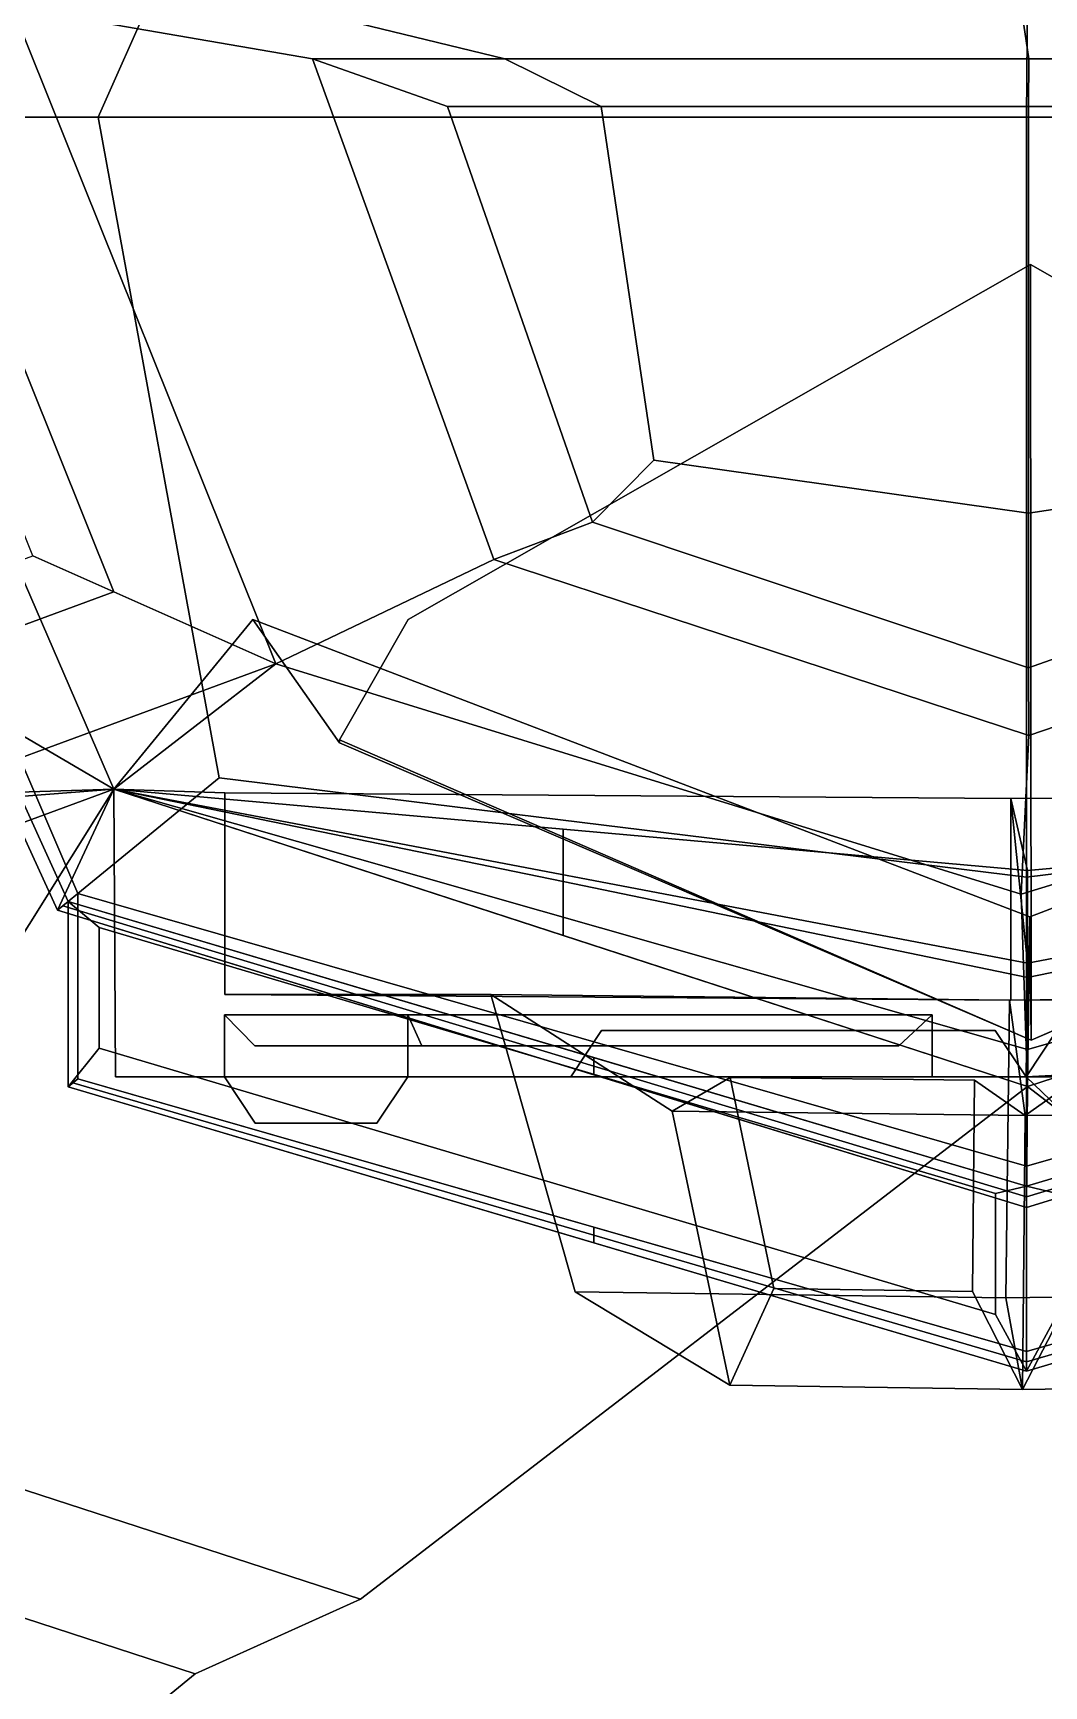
# Model space of a CAD drawing. Extents: x -9973 to 10440, y -7991 to 8327.
# Drawn here: x -3117 to 158, y -5255 to 100 of the extents above; entities that cross this region are included whole.
import ezdxf

# ---------------------------------------------------------------- set-up
doc = ezdxf.new("R2010")
doc.units = 0

msp = doc.modelspace()

# ---------------------------------------------------------------- linework, layer by layer
for points in [[(-3966.292969, 219.891846, -15064), (-5896.917969, -1345.055176, -15804.858398), (-5510.777344, -2557.193359, -15804.858398), (-2855.853516, -2349.361328, -15064)], [(-5510.777344, -2557.193359, -16388.035156), (-5896.917969, -1345.055176, -16388.035156), (-3966.292969, 219.891846, -17023.599609), (-2855.853516, -2349.361328, -17023.599609)], [(-5866.292969, -480.108154, -17023.599609), (-4755.853516, -3049.361328, -17023.599609), (-2855.853516, -2349.361328, -17023.599609), (-3966.292969, 219.891846, -17023.599609)], [(-3966.292969, 219.891846, 15745.265625), (-4534.052734, 220.545044, 15745.265625), (-3644.583984, -2374.400879, 12936.506836), (-2855.853516, -2349.361328, 12936.506836)], [(-3644.583984, -2374.400879, 8777.799805), (-4534.052734, 220.545044, 8777.799805), (-3966.292969, 219.891846, 8777.799805), (-2855.853516, -2349.361328, 8777.799805)], [(-3037.443359, -2741.28125, 13457.978516), (-4214.509766, -172.028198, 16266.738281), (-3966.292969, 219.891846, 15745.265625), (-2855.853516, -2349.361328, 12936.506836)], [(-4051.027344, -172.028198, 24070.757813), (-2906.658203, -172.028198, 25492.498047), (-2732.470703, 219.891846, 24758.216797), (-3812.064453, 219.891846, 23477.371094)], [(-2855.853516, -2349.361328, 8777.799805), (-3966.292969, 219.891846, 8777.799805), (-3966.292969, 219.891846, 7950), (-2855.853516, -2349.361328, 7961.299805)], [(-2855.853516, -2349.361328, -11275.44043), (-3355.853516, -2056.834717, -10566.652344), (-3966.292969, -682.788757, -10566.652344), (-3966.292969, 219.891846, -11202.263672)], [(-3966.292969, -682.788757, -172.116455), (-3355.853516, -2056.834717, -172.116455), (-2855.853516, -2349.361328, 939.399902), (-3966.292969, 219.891846, 939.399902)], [(-2855.853516, -2349.361328, 4200), (-2855.853516, -2349.361328, 7961.299805), (-3966.292969, 219.891846, 7950), (-3966.292969, 219.891846, 4200)], [(-2855.853516, -2349.361328, 939.399902), (-2855.853516, -2349.361328, 4200), (-3966.292969, 219.891846, 4200), (-3966.292969, 219.891846, 939.399902)], [(-3966.292969, 219.891846, -13150), (-3966.292969, 219.891846, -15064), (-2855.853516, -2349.361328, -15064), (-2855.853516, -2349.361328, -13150)], [(-3966.292969, 219.891846, -11202.263672), (-3966.292969, 219.891846, -13150), (-2855.853516, -2349.361328, -13150), (-2855.853516, -2349.361328, -11275.44043)], [(-2906.658203, -172.028198, 25492.498047), (101.400391, -172.028198, 25925.515625), (105.320313, 219.891846, 25148.322266), (-2732.470703, 219.891846, 24758.216797)], [(105.320313, 219.891846, 25148.322266), (101.400391, -172.028198, 25925.515625), (3109.458984, -172.028198, 25492.498047), (2943.111328, 219.891846, 24758.216797)], [(-3185.283203, 183.671875, -22445.160156), (-2330.246094, -1943.375366, -22445.160156), (-2854.998047, -1710.421753, -24445.160156), (-3411.526611, -325.964233, -24445.160156)], [(-2211.324219, 16.180847, -25123.279297), (-1624.595703, -1605.905396, -25123.279297), (-2330.246094, -1943.375366, -22445.160156), (-3185.283203, 183.671875, -22445.160156)], [(-2278.423828, 183.671875, -22445.160156), (-1589.037109, 16.180847, -25123.279297), (-2211.324219, 16.180847, -25123.279297), (-3185.283203, 183.671875, -22445.160156)], [(84.417969, 183.671875, -22445.160156), (108.613281, 16.180847, -25123.279297), (-1589.037109, 16.180847, -25123.279297), (-2278.423828, 183.671875, -22445.160156)], [(1744.337891, 16.180847, -25123.279297), (108.613281, 16.180847, -25123.279297), (84.417969, 183.671875, -22445.160156), (2468.162109, 183.671875, -22445.160156)], [(-1774.123047, -137.963074, -23816.880859), (-1304.740234, -1484.294556, -23816.880859), (-1624.595703, -1605.905396, -25123.279297), (-2211.324219, 16.180847, -25123.279297)], [(-1589.037109, 16.180847, -25123.279297), (-1276.292969, -137.963074, -23816.880859), (-1774.123047, -137.963074, -23816.880859), (-2211.324219, 16.180847, -25123.279297)], [(108.613281, 16.180847, -25123.279297), (107.955078, -137.963074, -23816.880859), (-1276.292969, -137.963074, -23816.880859), (-1589.037109, 16.180847, -25123.279297)], [(1416.535156, -137.963074, -23816.880859), (107.955078, -137.963074, -23816.880859), (108.613281, 16.180847, -25123.279297), (1744.337891, 16.180847, -25123.279297)], [(-1304.740234, -1484.294556, -23816.880859), (-1774.123047, -137.963074, -23816.880859), (-1276.292969, -137.963074, -23816.880859), (-1105.609375, -1283.7771, -23816.880859)], [(-1276.292969, -137.963074, -23816.880859), (107.955078, -137.963074, -23816.880859), (107.955078, -1455.649414, -23816.880859), (-1105.609375, -1283.7771, -23816.880859)], [(107.955078, -137.963074, -23816.880859), (1416.535156, -137.963074, -23816.880859), (1245.849609, -1283.7771, -23816.880859), (107.955078, -1455.649414, -23816.880859)], [(-4214.509766, -172.028198, 16266.738281), (-3037.443359, -2741.28125, 13457.978516), (-3003.423828, -2713.436035, 18967.720703), (-4157.927734, -172.028198, 18967.720703)], [(-4051.027344, -172.028198, 24070.757813), (-4157.927734, -172.028198, 18967.720703), (-3003.423828, -2713.436035, 18967.720703), (-2972.050781, -2687.755127, 24049.107422)], [(-2514.302734, -2313.072266, 25319.292969), (-2906.658203, -172.028198, 25492.498047), (-4051.027344, -172.028198, 24070.757813), (-2972.050781, -2687.755127, 24049.107422)], [(101.400391, -2634.229248, 25492.498047), (101.400391, -172.028198, 25925.515625), (-2906.658203, -172.028198, 25492.498047), (-2514.302734, -2313.072266, 25319.292969)], [(2717.103516, -2313.072266, 25319.292969), (3109.458984, -172.028198, 25492.498047), (101.400391, -172.028198, 25925.515625), (101.400391, -2634.229248, 25492.498047)], [(-3411.526611, -325.964233, -24445.160156), (-2854.998047, -1710.421753, -24445.160156), (-3117.374023, -1593.944946, -24745.160156), (-3524.648193, -580.782288, -24745.160156)], [(116.199814, -3162.459961, 10125.40918), (114.579834, -650, 10170.974609), (-1901.5354, -1800, 10170.974609), (-2123.928223, -2189.35498, 10125.40918)], [(-1901.5354, -1800, 11202.344727), (114.579834, -650, 11202.344727), (116.199814, -3162.459961, 11245.611328), (-2123.928223, -2189.35498, 11245.611328)], [(114.579834, -650, 10170.974609), (114.579834, -650, 11202.344727), (-1901.5354, -1800, 11202.344727), (-1901.5354, -1800, 10170.974609)], [(2130.693848, -1800, 10170.974609), (2130.693848, -1800, 11202.344727), (114.579834, -650, 11202.344727), (114.579834, -650, 10170.974609)], [(2130.693848, -1800, 10170.974609), (114.579834, -650, 10170.974609), (116.199814, -3162.459961, 10125.40918), (2356.326416, -2189.35498, 10125.40918)], [(116.199814, -3162.459961, 11245.611328), (114.579834, -650, 11202.344727), (2130.693848, -1800, 11202.344727), (2356.326416, -2189.35498, 11245.611328)], [(107.955078, -1455.649414, -23816.880859), (107.955078, -1956.943115, -23816.880859), (-1304.740234, -1484.294556, -23816.880859), (-1105.609375, -1283.7771, -23816.880859)], [(1245.849609, -1283.7771, -23816.880859), (1444.982422, -1484.294556, -23816.880859), (107.955078, -1956.943115, -23816.880859), (107.955078, -1455.649414, -23816.880859)], [(-1304.740234, -1484.294556, -23816.880859), (107.955078, -1956.943115, -23816.880859), (108.613281, -2175.361328, -25123.279297), (-1624.595703, -1605.905396, -25123.279297)], [(108.613281, -2175.361328, -25123.279297), (107.955078, -1956.943115, -23816.880859), (1444.982422, -1484.294556, -23816.880859), (1779.898438, -1605.905396, -25123.279297)], [(-2854.998047, -1710.421753, -24445.160156), (-4004.002686, -2133.739258, -24445.160156), (-3890.881104, -1878.921265, -24745.160156), (-3117.374023, -1593.944946, -24745.160156)], [(-1624.595703, -1605.905396, -25123.279297), (108.613281, -2175.361328, -25123.279297), (84.417969, -2690.10498, -22445.160156), (-2330.246094, -1943.375366, -22445.160156)], [(84.417969, -2690.10498, -22445.160156), (108.613281, -2175.361328, -25123.279297), (1779.898438, -1605.905396, -25123.279297), (2519.982422, -1943.375366, -22445.160156)], [(-2330.246094, -1943.375366, -22445.160156), (-4230.246094, -2643.375488, -22445.160156), (-4004.002686, -2133.739258, -24445.160156), (-2854.998047, -1710.421753, -24445.160156)], [(105.320313, -3192.831543, 8777.799805), (112.022263, -2762.831543, 9047.185547), (-2404.975586, -1799.361328, 9047.185547), (-2855.853516, -2349.361328, 8777.799805)], [(-2404.975586, -1799.361328, 9047.185547), (-2404.975586, -1799.361328, 12229.576172), (-2855.853516, -2349.361328, 12435.719727), (-2855.853516, -2349.361328, 8777.799805)], [(-2404.975586, -1799.361328, 12229.576172), (112.022263, -2762.831543, 12229.576172), (105.320313, -3312.831543, 12435.719727), (-2855.853516, -2349.361328, 12435.719727)], [(112.022263, -2762.831543, 9047.185547), (116.199814, -3162.831543, 9263.523438), (-2123.928223, -2199.361328, 9263.523438), (-2404.975586, -1799.361328, 9047.185547)], [(-2123.928223, -2199.361328, 9263.523438), (-2123.928223, -2199.361328, 12064.027344), (-2404.975586, -1799.361328, 12229.576172), (-2404.975586, -1799.361328, 9047.185547)], [(-2123.928223, -2199.361328, 12064.027344), (116.199814, -3162.831543, 12064.027344), (112.022263, -2762.831543, 12229.576172), (-2404.975586, -1799.361328, 12229.576172)], [(-1901.5354, -1800, 10170.974609), (-1901.5354, -1800, 11202.344727), (-2123.928223, -2189.35498, 11245.611328), (-2123.928223, -2189.35498, 10125.40918)], [(2629.018311, -1799.361328, 9047.185547), (112.022263, -2762.831543, 9047.185547), (105.320313, -3192.831543, 8777.799805), (3066.492188, -2349.361328, 8777.799805)], [(105.320313, -3312.831543, 12435.719727), (112.022263, -2762.831543, 12229.576172), (2629.018311, -1799.361328, 12229.576172), (3066.492188, -2349.361328, 12435.719727)], [(2356.326416, -2199.361328, 9263.523438), (116.199814, -3162.831543, 9263.523438), (112.022263, -2762.831543, 9047.185547), (2629.018311, -1799.361328, 9047.185547)], [(112.022263, -2762.831543, 12229.576172), (116.199814, -3162.831543, 12064.027344), (2356.326416, -2199.361328, 12064.027344), (2629.018311, -1799.361328, 12229.576172)], [(-2855.853516, -2349.361328, -20659.748047), (-4755.853516, -3049.361328, -20659.748047), (-4230.246094, -2643.375488, -22445.160156), (-2330.246094, -1943.375366, -22445.160156)], [(84.417969, -2690.10498, -22445.160156), (105.320313, -3312.831543, -20659.748047), (-2855.853516, -2349.361328, -20659.748047), (-2330.246094, -1943.375366, -22445.160156)], [(2519.982422, -1943.375366, -22445.160156), (3066.492188, -2349.361328, -20659.748047), (105.320313, -3312.831543, -20659.748047), (84.417969, -2690.10498, -22445.160156)], [(-2855.853516, -2349.361328, -2600), (-2855.853516, -2349.361328, 939.399902), (-3355.853516, -2056.834717, -172.116455), (-3355.853516, -2056.834717, -2600)], [(-2855.853516, -2349.361328, -11275.44043), (-2855.853516, -2349.361328, -8100), (-3355.853516, -2056.834717, -8100), (-3355.853516, -2056.834717, -10566.652344)], [(-2855.853516, -2349.361328, -5400), (-2855.853516, -2349.361328, -2600), (-3355.853516, -2056.834717, -2600), (-3355.853516, -2056.834717, -5400)], [(-2855.853516, -2349.361328, -5400), (-3355.853516, -2056.834717, -5400), (-3355.853516, -2056.834717, -8100), (-2855.853516, -2349.361328, -8100)], [(116.199814, -3162.831543, 9263.523438), (116.199814, -3162.459961, 10125.40918), (-2123.928223, -2189.35498, 10125.40918), (-2123.928223, -2199.361328, 9263.523438)], [(-2123.928223, -2189.35498, 10125.40918), (-2123.928223, -2189.35498, 11245.611328), (-2123.928223, -2199.361328, 12064.027344), (-2123.928223, -2199.361328, 9263.523438)], [(-2123.928223, -2189.35498, 11245.611328), (116.199814, -3162.459961, 11245.611328), (116.199814, -3162.831543, 12064.027344), (-2123.928223, -2199.361328, 12064.027344)], [(2356.326416, -2189.35498, 10125.40918), (116.199814, -3162.459961, 10125.40918), (116.199814, -3162.831543, 9263.523438), (2356.326416, -2199.361328, 9263.523438)], [(116.199814, -3162.831543, 12064.027344), (116.199814, -3162.459961, 11245.611328), (2356.326416, -2189.35498, 11245.611328), (2356.326416, -2199.361328, 12064.027344)], [(-2855.853516, -2349.361328, -15064), (-5510.777344, -2557.193359, -15804.858398), (-5510.777344, -2557.193359, -16388.035156), (-2855.853516, -2349.361328, -17023.599609)], [(-2855.853516, -2349.361328, -17023.599609), (-4755.853516, -3049.361328, -17023.599609), (-4755.853516, -3049.361328, -20659.748047), (-2855.853516, -2349.361328, -20659.748047)], [(-2855.853516, -2349.361328, -15064), (-4085.240234, -4313.263672, -15553.900391), (-2055.791016, -4973.581543, -15553.900391), (105.320313, -3312.831543, -15064)], [(-2055.791016, -4973.581543, -16533.699219), (-4085.240234, -4313.263672, -16533.699219), (-2855.853516, -2349.361328, -17023.599609), (105.320313, -3312.831543, -17023.599609)], [(-4085.240234, -4313.263672, -16533.699219), (-4085.240234, -4313.263672, -15553.900391), (-2855.853516, -2349.361328, -15064), (-2855.853516, -2349.361328, -17023.599609)], [(-2855.853516, -2349.361328, 12936.506836), (-3644.583984, -2374.400879, 12936.506836), (-3644.583984, -2374.400879, 12435.719727), (-2855.853516, -2349.361328, 12435.719727)], [(-2855.853516, -2349.361328, 12435.719727), (-3644.583984, -2374.400879, 12435.719727), (-3644.583984, -2374.400879, 8777.799805), (-2855.853516, -2349.361328, 8777.799805)], [(101.400391, -3704.751709, 13457.978516), (-3037.443359, -2741.28125, 13457.978516), (-2855.853516, -2349.361328, 12936.506836), (105.320313, -3312.831543, 12936.506836)], [(101.400391, -3570.936279, 24070.757813), (101.400391, -2634.229248, 25492.498047), (-2514.302734, -2313.072266, 25319.292969), (-2972.050781, -2687.755127, 24049.107422)], [(105.320313, -3312.831543, 12435.719727), (105.320313, -3312.831543, 12936.506836), (-2855.853516, -2349.361328, 12936.506836), (-2855.853516, -2349.361328, 12435.719727)], [(105.320313, -3192.831543, 7961.299805), (105.320313, -3192.831543, 8777.799805), (-2855.853516, -2349.361328, 8777.799805), (-2855.853516, -2349.361328, 7961.299805)], [(50.451172, -2380.292969, -10325.03418), (-2496.158203, -2361.023438, -10325.03418), (-2855.853516, -2349.361328, -11275.44043), (105.320313, -2612.831543, -11275.44043)], [(-2855.853516, -2349.361328, 939.399902), (-2496.158203, -2361.023438, 57.580078), (50.451172, -2380.292969, 57.580078), (105.320313, -2912.831543, 939.399902)], [(105.320313, -3312.831543, -20659.748047), (105.320313, -3312.831543, -17023.599609), (-2855.853516, -2349.361328, -17023.599609), (-2855.853516, -2349.361328, -20659.748047)], [(-2855.853516, -2349.361328, 7961.299805), (-2850, -3281.096436, 7950), (100, -3281.096436, 7950), (105.320313, -3192.831543, 7961.299805)], [(105.320313, -2912.831543, 939.399902), (100, -3281.096436, 950), (-2850, -3281.096436, 950), (-2855.853516, -2349.361328, 939.399902)], [(-2855.853516, -2349.361328, 7961.299805), (-2855.853516, -2349.361328, 4200), (-2850, -3281.096436, 4200), (-2850, -3281.096436, 7950)], [(-2855.853516, -2349.361328, 4200), (-2855.853516, -2349.361328, 939.399902), (-2850, -3281.096436, 950), (-2850, -3281.096436, 4200)], [(-2855.853516, -2349.361328, 939.399902), (-2855.853516, -2349.361328, -2600), (-2496.158203, -2361.023438, -2600), (-2496.158203, -2361.023438, 57.580078)], [(-2855.853516, -2349.361328, -8100), (-2855.853516, -2349.361328, -11275.44043), (-2496.158203, -2361.023438, -10325.03418), (-2496.158203, -2361.023438, -8100)], [(-2496.158203, -2361.023438, -5400), (-2496.158203, -2361.023438, -2600), (-2855.853516, -2349.361328, -2600), (-2855.853516, -2349.361328, -5400)], [(-2496.158203, -2361.023438, -8100), (-2496.158203, -2361.023438, -5400), (-2855.853516, -2349.361328, -5400), (-2855.853516, -2349.361328, -8100)], [(-1400, -2649.181152, -13150), (-2855.853516, -2349.361328, -13150), (-2855.853516, -2349.361328, -15064), (-1400, -2823.049072, -15064)], [(-2855.853516, -2349.361328, -11275.44043), (-2855.853516, -2349.361328, -13150), (-1400, -2649.181152, -13150), (-1400, -2478.895752, -11275.44043)], [(105.320313, -2612.831543, -11275.44043), (105.320313, -2612.831543, -11275.44043), (-2855.853516, -2349.361328, -11275.44043)], [(-2855.853516, -2349.361328, -15064), (105.320313, -3312.831543, -15064), (105.320313, -3312.831543, -15064)], [(-1400, -2823.049072, -15064), (-1400, -2823.049072, -15064), (-2855.853516, -2349.361328, -15064)], [(-2855.853516, -2349.361328, -11275.44043), (-1400, -2478.895752, -11275.44043), (-1400, -2478.895752, -11275.44043)], [(3066.492188, -2349.361328, -11275.44043), (2597.060547, -2361.023438, -10325.03418), (50.451172, -2380.292969, -10325.03418), (105.320313, -2612.831543, -11275.44043)], [(50.451172, -2380.292969, 57.580078), (2597.060547, -2361.023438, 57.580078), (3066.492188, -2349.361328, 939.399902), (105.320313, -2912.831543, 939.399902)], [(105.320313, -3192.831543, 7961.299805), (100, -3281.096436, 7950), (3050, -3281.096436, 7950), (3066.492188, -2349.361328, 7961.299805)], [(3066.492188, -2349.361328, 939.399902), (2950, -3131.096436, 1050), (100, -3281.096436, 950), (105.320313, -2912.831543, 939.399902)], [(3174.851563, -2687.755127, 24049.107422), (2717.103516, -2313.072266, 25319.292969), (101.400391, -2634.229248, 25492.498047), (101.400391, -3570.936279, 24070.757813)], [(3066.492188, -2349.361328, 12936.506836), (3240.244141, -2741.28125, 13457.978516), (101.400391, -3704.751709, 13457.978516), (105.320313, -3312.831543, 12936.506836)], [(3066.492188, -2349.361328, 12435.719727), (3066.492188, -2349.361328, 12936.506836), (105.320313, -3312.831543, 12936.506836), (105.320313, -3312.831543, 12435.719727)], [(3066.492188, -2349.361328, 7961.299805), (3066.492188, -2349.361328, 8777.799805), (105.320313, -3192.831543, 8777.799805), (105.320313, -3192.831543, 7961.299805)], [(3066.492188, -2349.361328, -20659.748047), (3066.492188, -2349.361328, -17023.599609), (105.320313, -3312.831543, -17023.599609), (105.320313, -3312.831543, -20659.748047)], [(2266.429688, -4973.581543, -15553.900391), (4295.880859, -4313.263672, -15553.900391), (3066.492188, -2349.361328, -15064), (105.320313, -3312.831543, -15064)], [(3066.492188, -2349.361328, -17023.599609), (4295.880859, -4313.263672, -16533.699219), (2266.429688, -4973.581543, -16533.699219), (105.320313, -3312.831543, -17023.599609)], [(3066.492188, -2349.361328, -11275.44043), (105.320313, -2612.831543, -11275.44043), (105.320313, -2612.831543, -11275.44043)], [(105.320313, -3312.831543, -15064), (105.320313, -3312.831543, -15064), (3066.492188, -2349.361328, -15064)], [(50.451172, -3033.492676, -10325.03418), (-2496.158203, -3014.223145, -10325.03418), (-2496.158203, -2361.023438, -10325.03418), (50.451172, -2380.292969, -10325.03418)], [(-2496.158203, -2361.023438, 57.580078), (-2496.158203, -3014.223145, 57.580078), (50.451172, -3033.492676, 57.580078), (50.451172, -2380.292969, 57.580078)], [(-2496.158203, -3014.223145, -2600), (-2496.158203, -3014.223145, 57.580078), (-2496.158203, -2361.023438, 57.580078), (-2496.158203, -2361.023438, -2600)], [(-2496.158203, -2361.023438, -8100), (-2496.158203, -2361.023438, -10325.03418), (-2496.158203, -3014.223145, -10325.03418), (-2496.158203, -3014.223145, -8100)], [(-2496.158203, -3014.223145, -5400), (-2496.158203, -3014.223145, -2600), (-2496.158203, -2361.023438, -2600), (-2496.158203, -2361.023438, -5400)], [(-2496.158203, -3014.223145, -8100), (-2496.158203, -3014.223145, -5400), (-2496.158203, -2361.023438, -5400), (-2496.158203, -2361.023438, -8100)], [(2597.060547, -2361.023438, -10325.03418), (2597.060547, -3014.223145, -10325.03418), (50.451172, -3033.492676, -10325.03418), (50.451172, -2380.292969, -10325.03418)], [(50.451172, -3033.492676, 57.580078), (2597.060547, -3014.223145, 57.580078), (2597.060547, -2361.023438, 57.580078), (50.451172, -2380.292969, 57.580078)], [(-1400, -2649.181152, -13150), (105.320313, -2959.187988, -13150), (105.320313, -2612.831543, -11275.44043), (-1400, -2478.895752, -11275.44043)], [(-1400, -2478.895752, -11275.44043), (105.320313, -2612.831543, -11275.44043), (105.320313, -2612.831543, -11275.44043)], [(105.320313, -2612.831543, -11275.44043), (105.320313, -2959.187988, -13150), (1650, -2641.075195, -13150), (1650, -2475.393799, -11275.44043)], [(105.320313, -2612.831543, -11275.44043), (105.320313, -2612.831543, -11275.44043), (1650, -2475.393799, -11275.44043)], [(105.320313, -3312.831543, -15064), (105.320313, -2959.187988, -13150), (-1400, -2649.181152, -13150), (-1400, -2823.049072, -15064)], [(1650, -2641.075195, -13150), (105.320313, -2959.187988, -13150), (105.320313, -3312.831543, -15064), (1650, -2810.242432, -15064)], [(-3003.423828, -2713.436035, 18967.720703), (-3037.443359, -2741.28125, 13457.978516), (-3037.443359, -2741.28125, 13457.978516)], [(-3037.443359, -2741.28125, 13457.978516), (-1300, -3274.59082, 13457.978516), (-1300, -3246.983643, 16200), (-3020.512939, -2727.423584, 16200)], [(-3037.443359, -2741.28125, 13457.978516), (-3037.443359, -2741.28125, 13457.978516), (-3020.512939, -2727.423584, 16200)], [(-3020.512939, -2727.423584, 16200), (-1300, -3246.983643, 16200), (-1300, -3219.19458, 18967.720703), (-3003.423828, -2713.436035, 18967.720703)], [(-3020.512939, -2727.423584, 16200), (-3020.512939, -2727.423584, 16200), (-3003.423828, -2713.436035, 18967.720703)], [(-3003.423828, -2713.436035, 18967.720703), (-3003.423828, -3313.436035, 18967.720703), (-2972.050781, -3287.755127, 24049.107422), (-2972.050781, -2687.755127, 24049.107422)], [(101.400391, -3635.280029, 18967.720703), (1.400391, -3659.904053, 19167.720703), (-2903.423828, -2797.441406, 19167.720703), (-3003.423828, -2713.436035, 18967.720703)], [(-2903.423828, -3188.812012, 19167.720703), (-3003.423828, -3313.436035, 18967.720703), (-3003.423828, -2713.436035, 18967.720703), (-2903.423828, -2797.441406, 19167.720703)], [(101.400391, -3635.280029, 18967.720703), (101.400391, -3635.280029, 18967.720703), (-3003.423828, -2713.436035, 18967.720703)], [(-3003.423828, -2713.436035, 18967.720703), (-1300, -3219.19458, 18967.720703), (-1300, -3219.19458, 18967.720703)], [(-2972.050781, -3287.755127, 24049.107422), (101.400391, -4170.936523, 24070.757813), (101.400391, -3570.936279, 24070.757813), (-2972.050781, -2687.755127, 24049.107422)], [(101.400391, -3570.936279, 24070.757813), (101.400391, -4170.936523, 24070.757813), (3174.851563, -3287.755127, 24049.107422), (3174.851563, -2687.755127, 24049.107422)], [(3106.226563, -2797.441406, 19167.720703), (201.400391, -3659.904053, 19167.720703), (101.400391, -3635.280029, 18967.720703), (3206.226563, -2713.436035, 18967.720703)], [(3206.226563, -2713.436035, 18967.720703), (101.400391, -3635.280029, 18967.720703), (101.400391, -3635.280029, 18967.720703)], [(-3037.443359, -2741.28125, 13457.978516), (101.400391, -3704.751709, 13457.978516), (101.400391, -3704.751709, 13457.978516)], [(-1300, -3274.59082, 13457.978516), (-1300, -3274.59082, 13457.978516), (-3037.443359, -2741.28125, 13457.978516)], [(101.400391, -3704.751709, 13457.978516), (101.400391, -3704.751709, 13457.978516), (3240.244141, -2741.28125, 13457.978516)], [(1.400391, -3659.904053, 20417.720703), (1.400391, -4051.274902, 20417.720703), (-2903.423828, -3188.812012, 20417.720703), (-2903.423828, -2797.441406, 20417.720703)], [(1.400391, -3659.904053, 19167.720703), (1.400391, -3659.904053, 20417.720703), (-2903.423828, -2797.441406, 20417.720703), (-2903.423828, -2797.441406, 19167.720703)], [(-2903.423828, -2797.441406, 20417.720703), (-2903.423828, -3188.812012, 20417.720703), (-2903.423828, -3188.812012, 19167.720703), (-2903.423828, -2797.441406, 19167.720703)], [(105.320313, -3312.831543, -15064), (105.320313, -3312.831543, -15064), (-1400, -2823.049072, -15064)], [(1650, -2810.242432, -15064), (105.320313, -3312.831543, -15064), (105.320313, -3312.831543, -15064)], [(46.898438, -3033.492676, -8831.655273), (-1633.865234, -3014.223145, -8831.655273), (-2496.158203, -3014.223145, -10325.03418), (50.451172, -3033.492676, -10325.03418)], [(-2496.158203, -3014.223145, 57.580078), (-1633.865234, -3014.223145, -1044.695068), (46.898438, -3033.492676, -1044.695068), (50.451172, -3033.492676, 57.580078)], [(-2496.158203, -3014.223145, 57.580078), (-2496.158203, -3014.223145, -2800), (-1633.865234, -3014.223145, -2800), (-1633.865234, -3014.223145, -1044.695068)], [(-2496.158203, -3014.223145, -6900), (-2496.158203, -3014.223145, -10325.03418), (-1633.865234, -3014.223145, -8831.655273), (-1633.865234, -3014.223145, -6900)], [(-1633.865234, -3014.223145, -4700), (-1633.865234, -3014.223145, -2800), (-2496.158203, -3014.223145, -2800), (-2496.158203, -3014.223145, -4700)], [(-1633.865234, -3014.223145, -6900), (-1633.865234, -3014.223145, -4700), (-2496.158203, -3014.223145, -4700), (-2496.158203, -3014.223145, -6900)], [(-2496.158203, -3014.223145, -2800), (-2496.158203, -3014.223145, 57.580078), (-2496.158203, -3014.223145, 57.580078)], [(-2496.158203, -3014.223145, -10325.03418), (-2496.158203, -3014.223145, -6900), (-2496.158203, -3014.223145, -6900)], [(-2496.158203, -3014.223145, -4700), (-2496.158203, -3014.223145, -2800), (-2496.158203, -3014.223145, -2800)], [(-2496.158203, -3014.223145, -6900), (-2496.158203, -3014.223145, -4700), (-2496.158203, -3014.223145, -4700)], [(-2496.158203, -3014.223145, 57.580078), (-2496.158203, -3014.223145, 57.580078), (-2496.158203, -3014.223145, -2600)], [(-2496.158203, -3014.223145, -8100), (-2496.158203, -3014.223145, -8100), (-2496.158203, -3014.223145, -10325.03418)], [(-2496.158203, -3014.223145, -2600), (-2496.158203, -3014.223145, -2600), (-2496.158203, -3014.223145, -5400)], [(-2496.158203, -3014.223145, -5400), (-2496.158203, -3014.223145, -5400), (-2496.158203, -3014.223145, -8100)], [(-1633.865234, -3014.223145, -1044.695068), (-1360.412109, -3977.863281, -1265.029297), (34.621094, -3997.132813, -1265.029297), (46.898438, -3033.492676, -1044.695068)], [(46.898438, -3033.492676, -8831.655273), (96.947266, -3406.460449, -10103.375977), (-1045.972656, -3392.393555, -10103.375977), (-1633.865234, -3014.223145, -8831.655273)], [(-1045.972656, -3392.393555, -10103.375977), (-860.023438, -4279.850586, -9489.273438), (-1360.412109, -3977.863281, -8117.553711), (-1633.865234, -3014.223145, -8831.655273)], [(-1633.865234, -3014.223145, -1044.695068), (-1633.865234, -3014.223145, -2800), (-1360.412109, -3977.863281, -2800), (-1360.412109, -3977.863281, -1265.029297)], [(-1360.412109, -3977.863281, -4700), (-1360.412109, -3977.863281, -2800), (-1633.865234, -3014.223145, -2800), (-1633.865234, -3014.223145, -4700)], [(-1360.412109, -3977.863281, -6900), (-1360.412109, -3977.863281, -4700), (-1633.865234, -3014.223145, -4700), (-1633.865234, -3014.223145, -6900)], [(-1633.865234, -3014.223145, -6900), (-1633.865234, -3014.223145, -8831.655273), (-1360.412109, -3977.863281, -8117.553711), (-1360.412109, -3977.863281, -6900)], [(-1633.865234, -3014.223145, -2800), (-1633.865234, -3014.223145, -1044.695068), (-1633.865234, -3014.223145, -1044.695068)], [(-1633.865234, -3014.223145, -4700), (-1633.865234, -3014.223145, -2800), (-1633.865234, -3014.223145, -2800)], [(-1633.865234, -3014.223145, -6900), (-1633.865234, -3014.223145, -4700), (-1633.865234, -3014.223145, -4700)], [(-1633.865234, -3014.223145, -8831.655273), (-1633.865234, -3014.223145, -6900), (-1633.865234, -3014.223145, -6900)], [(-1633.865234, -3014.223145, -1044.695068), (-1633.865234, -3014.223145, -1044.695068), (-1633.865234, -3014.223145, -2800)], [(-1633.865234, -3014.223145, -6900), (-1633.865234, -3014.223145, -6900), (-1633.865234, -3014.223145, -8831.655273)], [(-1633.865234, -3014.223145, -2800), (-1633.865234, -3014.223145, -2800), (-1633.865234, -3014.223145, -4700)], [(-1633.865234, -3014.223145, -4700), (-1633.865234, -3014.223145, -4700), (-1633.865234, -3014.223145, -6900)], [(34.621094, -3997.132813, -1265.029297), (1429.652344, -3977.863281, -1265.029297), (1727.660156, -3014.223145, -1044.695068), (46.898438, -3033.492676, -1044.695068)], [(2597.060547, -3014.223145, -10325.03418), (1727.660156, -3014.223145, -8831.655273), (46.898438, -3033.492676, -8831.655273), (50.451172, -3033.492676, -10325.03418)], [(46.898438, -3033.492676, -1044.695068), (1727.660156, -3014.223145, -1044.695068), (2597.060547, -3014.223145, 57.580078), (50.451172, -3033.492676, 57.580078)], [(1239.865234, -3392.393555, -10103.375977), (96.947266, -3406.460449, -10103.375977), (46.898438, -3033.492676, -8831.655273), (1727.660156, -3014.223145, -8831.655273)], [(-2497.350098, -3081.096436, 7731.25), (-1903.07251, -3081.096436, 7731.25), (-1903.07251, -3281.096436, 7731.25), (-2497.350098, -3281.096436, 7731.25)], [(-1903.07251, -3281.096436, 6390.625), (-1903.07251, -3081.096436, 6390.625), (-2497.350098, -3081.096436, 6390.625), (-2497.350098, -3281.096436, 6390.625)], [(-2497.350098, -3081.096436, 6390.625), (-2497.350098, -3081.096436, 7731.25), (-2497.350098, -3281.096436, 7731.25), (-2497.350098, -3281.096436, 6390.625)], [(-2398.588623, -3181.096436, 7656.875), (-1857.796021, -3181.096436, 7656.875), (-1903.07251, -3081.096436, 7731.25), (-2497.350098, -3081.096436, 7731.25)], [(-1903.07251, -3081.096436, 6390.625), (-1857.796021, -3181.096436, 6503.9375), (-2398.588623, -3181.096436, 6503.9375), (-2497.350098, -3081.096436, 6390.625)], [(-2398.588623, -3181.096436, 6503.9375), (-2398.588623, -3181.096436, 7656.875), (-2497.350098, -3081.096436, 7731.25), (-2497.350098, -3081.096436, 6390.625)], [(-1903.07251, -3281.096436, 7731.25), (-1903.07251, -3081.096436, 7731.25), (-204.5, -3081.096436, 7725), (-204.5, -3281.096436, 7725)], [(-204.5, -3281.096436, 6412.5), (-204.5, -3081.096436, 6412.5), (-1903.07251, -3081.096436, 6390.625), (-1903.07251, -3281.096436, 6390.625)], [(-1903.07251, -3081.096436, 7731.25), (-1857.796021, -3181.096436, 7656.875), (-312.095001, -3181.096436, 7651.5), (-204.5, -3081.096436, 7725)], [(-204.5, -3081.096436, 6412.5), (-312.095001, -3181.096436, 6522.75), (-1857.796021, -3181.096436, 6503.9375), (-1903.07251, -3081.096436, 6390.625)], [(-204.5, -3081.096436, 7725), (-312.095001, -3181.096436, 7651.5), (-312.095001, -3181.096436, 6522.75), (-204.5, -3081.096436, 6412.5)], [(-204.5, -3281.096436, 7725), (-204.5, -3081.096436, 7725), (-204.5, -3081.096436, 6412.5), (-204.5, -3281.096436, 6412.5)], [(-1275, -3131.096436, 6100), (-1375, -3281.096436, 6200), (-1375, -3281.096436, 4450), (-1275, -3131.096436, 4550)], [(0, -3131.096436, 6100), (100, -3281.096436, 6200), (-1375, -3281.096436, 6200), (-1275, -3131.096436, 6100)], [(100, -3281.096436, 4450), (0, -3131.096436, 4550), (-1275, -3131.096436, 4550), (-1375, -3281.096436, 4450)], [(-1275, -3131.096436, 4350), (-1375, -3281.096436, 4450), (-1375, -3281.096436, 2700), (-1275, -3131.096436, 2800)], [(0, -3131.096436, 4350), (100, -3281.096436, 4450), (-1375, -3281.096436, 4450), (-1275, -3131.096436, 4350)], [(100, -3281.096436, 2700), (0, -3131.096436, 2800), (-1275, -3131.096436, 2800), (-1375, -3281.096436, 2700)], [(-1275, -3131.096436, 2600), (-1375, -3281.096436, 2700), (-1375, -3281.096436, 950), (-1275, -3131.096436, 1050)], [(0, -3131.096436, 2600), (100, -3281.096436, 2700), (-1375, -3281.096436, 2700), (-1275, -3131.096436, 2600)], [(100, -3281.096436, 950), (0, -3131.096436, 1050), (-1275, -3131.096436, 1050), (-1375, -3281.096436, 950)], [(0, -3131.096436, 6100), (-1275, -3131.096436, 6100), (-1275, -3131.096436, 4550), (0, -3131.096436, 4550)], [(0, -3131.096436, 4350), (-1275, -3131.096436, 4350), (-1275, -3131.096436, 2800), (0, -3131.096436, 2800)], [(0, -3131.096436, 2600), (-1275, -3131.096436, 2600), (-1275, -3131.096436, 1050), (0, -3131.096436, 1050)], [(100, -3281.096436, 4450), (100, -3281.096436, 6200), (0, -3131.096436, 6100), (0, -3131.096436, 4550)], [(100, -3281.096436, 2700), (100, -3281.096436, 4450), (0, -3131.096436, 4350), (0, -3131.096436, 2800)], [(100, -3281.096436, 950), (100, -3281.096436, 2700), (0, -3131.096436, 2600), (0, -3131.096436, 1050)], [(200, -3131.096436, 2600), (100, -3281.096436, 2700), (100, -3281.096436, 950), (200, -3131.096436, 1050)], [(1575, -3281.096436, 2700), (100, -3281.096436, 2700), (200, -3131.096436, 2600), (1475, -3131.096436, 2600)], [(1475, -3131.096436, 1050), (200, -3131.096436, 1050), (100, -3281.096436, 950), (1575, -3281.096436, 950)], [(100, -3281.096436, 950), (100, -3281.096436, 950), (2950, -3131.096436, 1050)], [(1.400391, -4051.274902, 19167.720703), (101.400391, -4235.280273, 18967.720703), (-3003.423828, -3313.436035, 18967.720703), (-2903.423828, -3188.812012, 19167.720703)], [(-2903.423828, -3188.812012, 20417.720703), (1.400391, -4051.274902, 20417.720703), (1.400391, -4051.274902, 19167.720703), (-2903.423828, -3188.812012, 19167.720703)], [(-1857.796021, -3181.096436, 7656.875), (-2398.588623, -3181.096436, 7656.875), (-2398.588623, -3181.096436, 6503.9375), (-1857.796021, -3181.096436, 6503.9375)], [(-312.095001, -3181.096436, 7651.5), (-1857.796021, -3181.096436, 7656.875), (-1857.796021, -3181.096436, 6503.9375), (-312.095001, -3181.096436, 6522.75)], [(3206.226563, -3313.436035, 18967.720703), (101.400391, -4235.280273, 18967.720703), (201.400391, -4051.274902, 19167.720703), (3106.226563, -3188.812012, 19167.720703)], [(-1300, -3246.983643, 16200), (101.400391, -3670.177979, 16200), (101.400391, -3635.280029, 18967.720703), (-1300, -3219.19458, 18967.720703)], [(-1300, -3219.19458, 18967.720703), (101.400391, -3635.280029, 18967.720703), (101.400391, -3635.280029, 18967.720703)], [(-1300, -3274.59082, 13457.978516), (101.400391, -3704.751709, 13457.978516), (101.400391, -3670.177979, 16200), (-1300, -3246.983643, 16200)], [(1500, -3220.026367, 18967.720703), (101.400391, -3635.280029, 18967.720703), (101.400391, -3670.177979, 16200), (1500, -3247.829346, 16200)], [(101.400391, -3635.280029, 18967.720703), (101.400391, -3635.280029, 18967.720703), (1500, -3220.026367, 18967.720703)], [(1500, -3247.829346, 16200), (101.400391, -3670.177979, 16200), (101.400391, -3704.751709, 13457.978516), (1500, -3275.450439, 13457.978516)], [(-2972.050781, -3287.755127, 24049.107422), (-3003.423828, -3313.436035, 18967.720703), (-3003.423828, -3313.436035, 18967.720703)], [(-3003.423828, -3313.436035, 18967.720703), (-1300, -3819.19458, 18967.720703), (-1300, -3794.838379, 21400), (-2988.406738, -3301.143555, 21400)], [(-3003.423828, -3313.436035, 18967.720703), (-3003.423828, -3313.436035, 18967.720703), (-2988.406738, -3301.143555, 21400)], [(-3003.423828, -3313.436035, 18967.720703), (101.400391, -4235.280273, 18967.720703), (101.400391, -4235.280273, 18967.720703)], [(-1300, -3819.19458, 18967.720703), (-1300, -3819.19458, 18967.720703), (-3003.423828, -3313.436035, 18967.720703)], [(-2988.406738, -3301.143555, 21400), (-1300, -3794.838379, 21400), (-1300, -3768.232666, 24060.886719), (-2972.050781, -3287.755127, 24049.107422)], [(-2988.406738, -3301.143555, 21400), (-2988.406738, -3301.143555, 21400), (-2972.050781, -3287.755127, 24049.107422)], [(101.400391, -4170.936523, 24070.757813), (101.400391, -4170.936523, 24070.757813), (-2972.050781, -3287.755127, 24049.107422)], [(-2972.050781, -3287.755127, 24049.107422), (-1300, -3768.232666, 24060.886719), (-1300, -3768.232666, 24060.886719)], [(-2497.350098, -3281.096436, 7731.25), (-1903.07251, -3281.096436, 7731.25), (-1375, -3281.096436, 7950), (-2850, -3281.096436, 7950)], [(-2497.350098, -3281.096436, 6390.625), (-2497.350098, -3281.096436, 7731.25), (-2850, -3281.096436, 7950), (-2850, -3281.096436, 6200)], [(-2497.350098, -3281.096436, 4450), (-2497.350098, -3281.096436, 6390.625), (-2850, -3281.096436, 6200), (-2850, -3281.096436, 4450)], [(-2497.350098, -3281.096436, 2809.375), (-2497.350098, -3281.096436, 4450), (-2850, -3281.096436, 4450), (-2850, -3281.096436, 2700)], [(-1375, -3281.096436, 950), (-1903.07251, -3281.096436, 1168.75), (-2497.350098, -3281.096436, 1168.75), (-2850, -3281.096436, 950)], [(-2497.350098, -3281.096436, 1168.75), (-2497.350098, -3281.096436, 2809.375), (-2850, -3281.096436, 2700), (-2850, -3281.096436, 950)], [(-2850, -3281.096436, 7950), (-1375, -3281.096436, 7950), (-1375, -3281.096436, 7950)], [(-2850, -3281.096436, 6200), (-2850, -3281.096436, 7950), (-2850, -3281.096436, 7950)], [(-2850, -3281.096436, 4450), (-2850, -3281.096436, 6200), (-2850, -3281.096436, 6200)], [(-2850, -3281.096436, 2700), (-2850, -3281.096436, 4450), (-2850, -3281.096436, 4450)], [(-1375, -3281.096436, 950), (-1375, -3281.096436, 950), (-2850, -3281.096436, 950)], [(-2850, -3281.096436, 950), (-2850, -3281.096436, 2700), (-2850, -3281.096436, 2700)], [(100, -3281.096436, 7950), (100, -3281.096436, 7950), (-2850, -3281.096436, 7950)], [(-2850, -3281.096436, 950), (100, -3281.096436, 950), (100, -3281.096436, 950)], [(-2850, -3281.096436, 7950), (-2850, -3281.096436, 7950), (-2850, -3281.096436, 4200)], [(-2850, -3281.096436, 4200), (-2850, -3281.096436, 4200), (-2850, -3281.096436, 950)], [(-2397.350098, -3431.096436, 6290.625), (-2497.350098, -3281.096436, 6390.625), (-2497.350098, -3281.096436, 4450), (-2397.350098, -3431.096436, 4550)], [(-2003.07251, -3431.096436, 6290.625), (-1903.07251, -3281.096436, 6390.625), (-2497.350098, -3281.096436, 6390.625), (-2397.350098, -3431.096436, 6290.625)], [(-2497.350098, -3281.096436, 4450), (-1903.07251, -3281.096436, 4450), (-2003.07251, -3431.096436, 4550), (-2397.350098, -3431.096436, 4550)], [(-2397.350098, -3431.096436, 4350), (-2497.350098, -3281.096436, 4450), (-2497.350098, -3281.096436, 2809.375), (-2397.350098, -3431.096436, 2909.375)], [(-2003.07251, -3431.096436, 4350), (-1903.07251, -3281.096436, 4450), (-2497.350098, -3281.096436, 4450), (-2397.350098, -3431.096436, 4350)], [(-2497.350098, -3281.096436, 2809.375), (-1903.07251, -3281.096436, 2809.375), (-2003.07251, -3431.096436, 2909.375), (-2397.350098, -3431.096436, 2909.375)], [(-2397.350098, -3431.096436, 2709.375), (-2497.350098, -3281.096436, 2809.375), (-2497.350098, -3281.096436, 1168.75), (-2397.350098, -3431.096436, 1268.75)], [(-2003.07251, -3431.096436, 2709.375), (-1903.07251, -3281.096436, 2809.375), (-2497.350098, -3281.096436, 2809.375), (-2397.350098, -3431.096436, 2709.375)], [(-2497.350098, -3281.096436, 1168.75), (-1903.07251, -3281.096436, 1168.75), (-2003.07251, -3431.096436, 1268.75), (-2397.350098, -3431.096436, 1268.75)], [(105.320313, -3312.831543, -15064), (-2055.791016, -4973.581543, -15553.900391), (-2055.791016, -4973.581543, -16533.699219), (105.320313, -3312.831543, -17023.599609)], [(-1903.07251, -3281.096436, 4450), (-1903.07251, -3281.096436, 6390.625), (-2003.07251, -3431.096436, 6290.625), (-2003.07251, -3431.096436, 4550)], [(-1903.07251, -3281.096436, 2809.375), (-1903.07251, -3281.096436, 4450), (-2003.07251, -3431.096436, 4350), (-2003.07251, -3431.096436, 2909.375)], [(-1903.07251, -3281.096436, 1168.75), (-1903.07251, -3281.096436, 2809.375), (-2003.07251, -3431.096436, 2709.375), (-2003.07251, -3431.096436, 1268.75)], [(-1375, -3281.096436, 6200), (-1903.07251, -3281.096436, 6390.625), (-1903.07251, -3281.096436, 4450), (-1375, -3281.096436, 4450)], [(-1375, -3281.096436, 4450), (-1903.07251, -3281.096436, 4450), (-1903.07251, -3281.096436, 2809.375), (-1375, -3281.096436, 2700)], [(-1375, -3281.096436, 2700), (-1903.07251, -3281.096436, 2809.375), (-1903.07251, -3281.096436, 1168.75), (-1375, -3281.096436, 950)], [(-1903.07251, -3281.096436, 7731.25), (-204.5, -3281.096436, 7725), (100, -3281.096436, 7950), (-1375, -3281.096436, 7950)], [(100, -3281.096436, 6200), (-204.5, -3281.096436, 6412.5), (-1903.07251, -3281.096436, 6390.625), (-1375, -3281.096436, 6200)], [(-1375, -3281.096436, 7950), (100, -3281.096436, 7950), (100, -3281.096436, 7950)], [(100, -3281.096436, 950), (100, -3281.096436, 950), (-1375, -3281.096436, 950)], [(101.400391, -3704.751709, 13457.978516), (101.400391, -3704.751709, 13457.978516), (-1300, -3274.59082, 13457.978516)], [(-716.904297, -3967.047852, -8570.150391), (-860.023438, -4279.850586, -9489.273438), (-1045.972656, -3392.393555, -10103.375977), (-859.019531, -3283.081055, -9163.063477)], [(96.947266, -3406.460449, -10103.375977), (-67.326172, -3292.702637, -9162.757813), (-859.019531, -3283.081055, -9163.063477), (-1045.972656, -3392.393555, -10103.375977)], [(-73.707031, -3976.585449, -8570.150391), (-716.904297, -3967.047852, -8570.150391), (-859.019531, -3283.081055, -9163.063477), (-67.326172, -3292.702637, -9162.757813)], [(100, -3281.096436, 7950), (-204.5, -3281.096436, 7725), (-204.5, -3281.096436, 6412.5), (100, -3281.096436, 6200)], [(96.947266, -3406.460449, -10103.375977), (88.597656, -4293.91748, -9489.273438), (-73.707031, -3976.585449, -8570.150391), (-67.326172, -3292.702637, -9162.757813)], [(252.896484, -3976.560059, -8570.160156), (88.597656, -4293.91748, -9489.273438), (96.947266, -3406.460449, -10103.375977), (259.275391, -3292.722656, -9162.75)], [(1050.642578, -3283.105469, -9163.055664), (259.275391, -3292.722656, -9162.75), (96.947266, -3406.460449, -10103.375977), (1239.865234, -3392.393555, -10103.375977)], [(100, -3281.096436, 6200), (361, -3531.096436, 5867.5), (1570.5, -3531.096436, 5867.5), (1575, -3281.096436, 6200)], [(361, -3531.096436, 4450), (361, -3531.096436, 5867.5), (100, -3281.096436, 6200), (100, -3281.096436, 4450)], [(1570.5, -3531.096436, 3032.5), (361, -3531.096436, 3032.5), (100, -3281.096436, 2700), (1575, -3281.096436, 2700)], [(361, -3531.096436, 3032.5), (361, -3531.096436, 4450), (100, -3281.096436, 4450), (100, -3281.096436, 2700)], [(100, -3281.096436, 7950), (782.5, -3281.096436, 6890), (1446.25, -3281.096436, 6890), (1575, -3281.096436, 7950)], [(1446.25, -3281.096436, 6365), (782.5, -3281.096436, 6365), (100, -3281.096436, 6200), (1575, -3281.096436, 6200)], [(782.5, -3281.096436, 6365), (782.5, -3281.096436, 6890), (100, -3281.096436, 7950), (100, -3281.096436, 6200)], [(100, -3281.096436, 7950), (100, -3281.096436, 7950), (1575, -3281.096436, 7950)], [(1575, -3281.096436, 950), (100, -3281.096436, 950), (100, -3281.096436, 950)], [(3050, -3281.096436, 7950), (100, -3281.096436, 7950), (100, -3281.096436, 7950)], [(1500, -3275.450439, 13457.978516), (101.400391, -3704.751709, 13457.978516), (101.400391, -3704.751709, 13457.978516)], [(3174.851563, -3287.755127, 24049.107422), (101.400391, -4170.936523, 24070.757813), (101.400391, -4170.936523, 24070.757813)], [(101.400391, -4235.280273, 18967.720703), (101.400391, -4235.280273, 18967.720703), (3206.226563, -3313.436035, 18967.720703)], [(2266.429688, -4973.581543, -16533.699219), (2266.429688, -4973.581543, -15553.900391), (105.320313, -3312.831543, -15064), (105.320313, -3312.831543, -17023.599609)], [(-2003.07251, -3431.096436, 6290.625), (-2397.350098, -3431.096436, 6290.625), (-2397.350098, -3431.096436, 4550), (-2003.07251, -3431.096436, 4550)], [(-2003.07251, -3431.096436, 4350), (-2397.350098, -3431.096436, 4350), (-2397.350098, -3431.096436, 2909.375), (-2003.07251, -3431.096436, 2909.375)], [(-2003.07251, -3431.096436, 2709.375), (-2397.350098, -3431.096436, 2709.375), (-2397.350098, -3431.096436, 1268.75), (-2003.07251, -3431.096436, 1268.75)], [(101.400391, -3635.280029, 18967.720703), (101.400391, -4235.280273, 18967.720703), (1.400391, -4051.274902, 19167.720703), (1.400391, -3659.904053, 19167.720703)], [(201.400391, -4051.274902, 19167.720703), (101.400391, -4235.280273, 18967.720703), (101.400391, -3635.280029, 18967.720703), (201.400391, -3659.904053, 19167.720703)], [(1.400391, -4051.274902, 19167.720703), (1.400391, -4051.274902, 20417.720703), (1.400391, -3659.904053, 20417.720703), (1.400391, -3659.904053, 19167.720703)], [(-1300, -3794.838379, 21400), (101.400391, -4204.611816, 21400), (101.400391, -4170.936523, 24070.757813), (-1300, -3768.232666, 24060.886719)], [(-1300, -3768.232666, 24060.886719), (101.400391, -4170.936523, 24070.757813), (101.400391, -4170.936523, 24070.757813)], [(101.400391, -4235.280273, 18967.720703), (101.400391, -4204.611816, 21400), (-1300, -3794.838379, 21400), (-1300, -3819.19458, 18967.720703)], [(1500, -3769.037354, 24060.90625), (101.400391, -4170.936523, 24070.757813), (101.400391, -4204.611816, 21400), (1500, -3795.657471, 21400)], [(101.400391, -4170.936523, 24070.757813), (101.400391, -4170.936523, 24070.757813), (1500, -3769.037354, 24060.90625)], [(1500, -3795.657471, 21400), (101.400391, -4204.611816, 21400), (101.400391, -4235.280273, 18967.720703), (1500, -3820.026367, 18967.720703)], [(101.400391, -4235.280273, 18967.720703), (101.400391, -4235.280273, 18967.720703), (-1300, -3819.19458, 18967.720703)], [(1500, -3820.026367, 18967.720703), (101.400391, -4235.280273, 18967.720703), (101.400391, -4235.280273, 18967.720703)], [(-860.023438, -4279.850586, -9489.273438), (88.597656, -4293.91748, -9489.273438), (34.621094, -3997.132813, -8117.553711), (-1360.412109, -3977.863281, -8117.553711)], [(34.621094, -3997.132813, -2800), (34.621094, -3997.132813, -1265.029297), (-1360.412109, -3977.863281, -1265.029297), (-1360.412109, -3977.863281, -2800)], [(34.621094, -3997.132813, -4700), (34.621094, -3997.132813, -2800), (-1360.412109, -3977.863281, -2800), (-1360.412109, -3977.863281, -4700)], [(34.621094, -3997.132813, -6900), (34.621094, -3997.132813, -4700), (-1360.412109, -3977.863281, -4700), (-1360.412109, -3977.863281, -6900)], [(34.621094, -3997.132813, -8117.553711), (34.621094, -3997.132813, -6900), (-1360.412109, -3977.863281, -6900), (-1360.412109, -3977.863281, -8117.553711)], [(-73.707031, -3976.585449, -8570.150391), (88.597656, -4293.91748, -9489.273438), (-860.023438, -4279.850586, -9489.273438), (-716.904297, -3967.047852, -8570.150391)], [(34.621094, -3997.132813, -8117.553711), (88.597656, -4293.91748, -9489.273438), (1037.220703, -4279.850586, -9489.273438), (1429.652344, -3977.863281, -8117.553711)], [(1429.652344, -3977.863281, -2800), (1429.652344, -3977.863281, -1265.029297), (34.621094, -3997.132813, -1265.029297), (34.621094, -3997.132813, -2800)], [(1429.652344, -3977.863281, -4700), (1429.652344, -3977.863281, -2800), (34.621094, -3997.132813, -2800), (34.621094, -3997.132813, -4700)], [(1429.652344, -3977.863281, -6900), (1429.652344, -3977.863281, -4700), (34.621094, -3997.132813, -4700), (34.621094, -3997.132813, -6900)], [(1429.652344, -3977.863281, -8117.553711), (1429.652344, -3977.863281, -6900), (34.621094, -3997.132813, -6900), (34.621094, -3997.132813, -8117.553711)], [(1037.220703, -4279.850586, -9489.273438), (88.597656, -4293.91748, -9489.273438), (252.896484, -3976.560059, -8570.160156), (895.775391, -3967.026367, -8570.160156)], [(-4085.240234, -4313.263672, -15553.900391), (-4000.216797, -4756.94043, -15880.5), (-2591.914063, -5215.15625, -15880.5), (-2055.791016, -4973.581543, -15553.900391)], [(-2591.914063, -5215.15625, -16207.099609), (-4000.216797, -4756.94043, -16207.099609), (-4085.240234, -4313.263672, -16533.699219), (-2055.791016, -4973.581543, -16533.699219)], [(-2591.914063, -5215.15625, -15880.5), (-4000.216797, -4756.94043, -15880.5), (-6305.910156, -7533.040039, -15949.085938), (-5982.001953, -7991.255859, -15949.085938)], [(-6305.910156, -7533.040039, -16138.514648), (-4000.216797, -4756.94043, -16207.099609), (-2591.914063, -5215.15625, -16207.099609), (-5982.001953, -7991.255859, -16138.514648)], [(-2055.791016, -4973.581543, -15553.900391), (-2591.914063, -5215.15625, -15880.5), (-2591.914063, -5215.15625, -16207.099609), (-2055.791016, -4973.581543, -16533.699219)], [(-2591.914063, -5215.15625, -16207.099609), (-2591.914063, -5215.15625, -15880.5), (-5982.001953, -7991.255859, -15949.085938), (-5982.001953, -7991.255859, -16138.514648)]]:
    msp.add_3dface(points)

doc.saveas('drawing.dxf')
